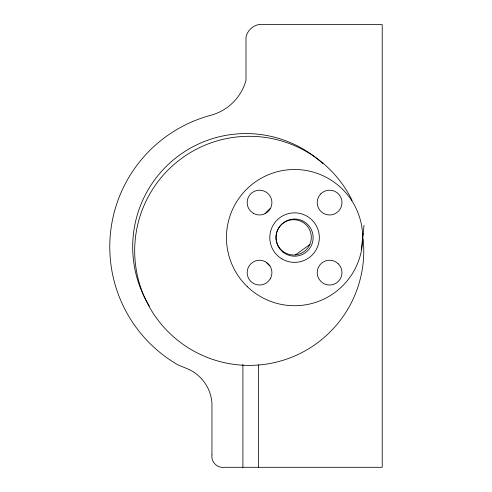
<?xml version="1.0" encoding="UTF-8"?>
<svg xmlns="http://www.w3.org/2000/svg" width="492" height="492" viewBox="0 0 492 492"><rect width="100%" height="100%" fill="white"/><g stroke="black" fill="none" stroke-linecap="round" stroke-linejoin="round"><path stroke-width="0.74" d="M362.536 238.7L363.139 233.38M361.282 249.862L364.043 225.354M295.538 254.899L309.8 244.506M258.386 364.683L258.386 467.302M242.907 364.387L242.907 467.302M269.954 265.951A37.152 37.152 0 0 1 266.184 262.353M265.065 213.639A37.152 37.152 0 0 1 270.379 208.405M363.127 238.657A114.544 114.544 0 0 1 215.33 360.261A114.544 114.544 0 0 1 162.182 176.394A114.544 114.544 0 0 1 352.069 200.392M149.414 306.129A113.308 113.308 0 0 1 322.85 163.621M211.947 454.922C210.834 461.865 217.384 468.415 224.327 467.302L382.216 467.302L382.216 24.6L258.386 24.6A16.716 16.716 0 0 0 246 36.986L246 80.325A50.006 50.006 0 0 1 210.742 115.306A136.216 136.216 0 0 0 177.889 364.849L187.181 368.692A40.246 40.246 0 0 1 211.947 403.378L211.947 454.922M320.833 193.83L318.865 196.394A12.386 12.386 0 0 0 335.784 213.307L338.348 211.339A12.386 12.386 0 0 0 338.348 193.83A12.386 12.386 0 0 0 320.833 193.83M270.262 278.829L268.294 281.393A12.386 12.386 0 0 1 250.785 281.393A12.386 12.386 0 0 1 250.785 263.878L253.349 261.91A12.386 12.386 0 0 1 270.262 278.829M338.348 263.878L335.784 261.91A12.386 12.386 0 0 0 318.865 278.829L320.833 281.393A12.386 12.386 0 0 0 338.348 281.393A12.386 12.386 0 0 0 338.348 263.878M253.349 213.307L250.785 211.339A12.386 12.386 0 0 1 250.785 193.83A12.386 12.386 0 0 1 268.294 193.83L270.262 196.394A12.386 12.386 0 0 1 253.349 213.307M282.808 251.99A18.573 18.573 0 0 0 312.9 240.6A18.573 18.573 0 0 0 287.992 220.238A18.573 18.573 0 0 0 282.808 251.99M247.316 286.664A68.111 68.111 0 0 0 360.673 254.001A68.111 68.111 0 0 0 275.711 172.163A68.111 68.111 0 0 0 247.316 286.664M281.861 258.872A24.766 24.766 0 0 0 319.326 237.98A24.766 24.766 0 0 0 282.506 215.976A24.766 24.766 0 0 0 281.861 258.872M282.58 251.08A17.644 17.644 0 0 0 311.098 240.084A17.644 17.644 0 0 0 287.316 220.89A17.644 17.644 0 0 0 282.58 251.08"/></g></svg>
